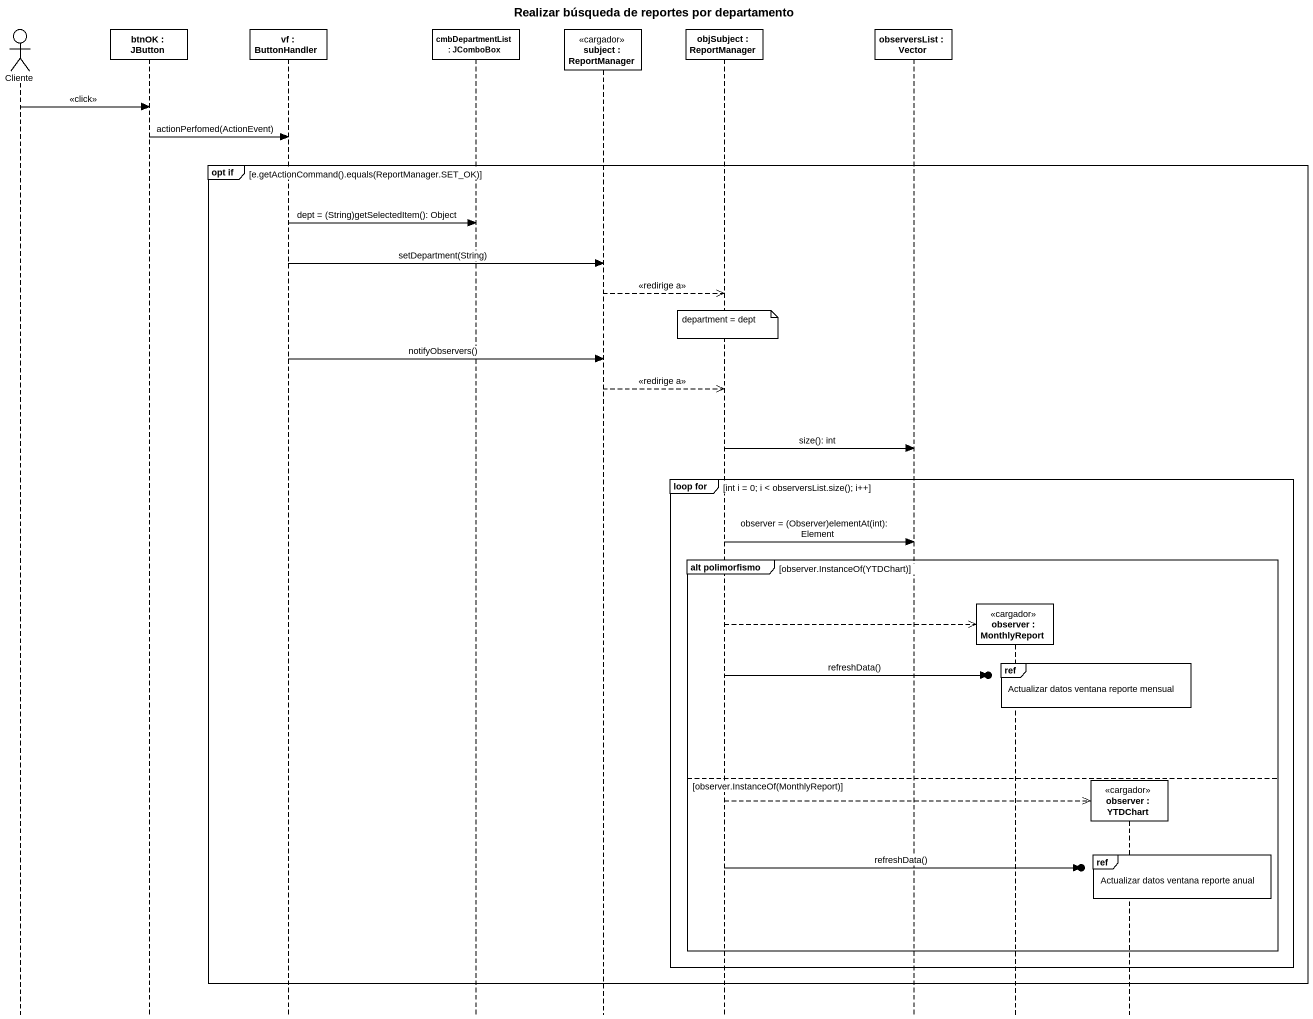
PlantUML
@startuml
title Realizar búsqueda de reportes por departamento
hide footbox
actor Cliente
participant "btnOK : JButton" as btnOK
participant "vf : ButtonHandler" as vf
participant "cmbDepartmentList : JComboBox" as cmbDepartmentList
participant "subject : ReportManager" as subject <<cargador>>
participant "objSubject : ReportManager" as objSubject
participant "observersList : Vector" as observersList
participant "observer : MonthlyReport" as observer <<cargador>>
participant "observer : YTDChart" as observer_2 <<cargador>>

Cliente -> btnOK : <<click>>
btnOK -> vf : actionPerfomed(ActionEvent)
group opt if [e.getActionCommand().equals(ReportManager.SET_OK)]
  vf -> cmbDepartmentList : dept = (String)getSelectedItem(): Object
  vf -> subject : setDepartment(String)
  subject -->> objSubject : <<redirige a>>
  note over objSubject : department = dept
  vf -> subject : notifyObservers()
  subject -->> objSubject : <<redirige a>>
  objSubject -> observersList : size(): int
  group loop for [int i = 0; i < observersList.size(); i++]
    objSubject -> observersList : observer = (Observer)elementAt(int): Element
    group alt polimorfismo [observer.InstanceOf(YTDChart)]
      objSubject -->> observer **
      ref over observer, observer_2 : Actualizar datos ventana reporte mensual
      objSubject ->o] : refreshData()
    else observer.InstanceOf(MonthlyReport)
      objSubject -->> observer_2 **
      ref over observer_2 : Actualizar datos ventana reporte anual
      objSubject ->o] : refreshData()
    end
  end
end
@enduml
